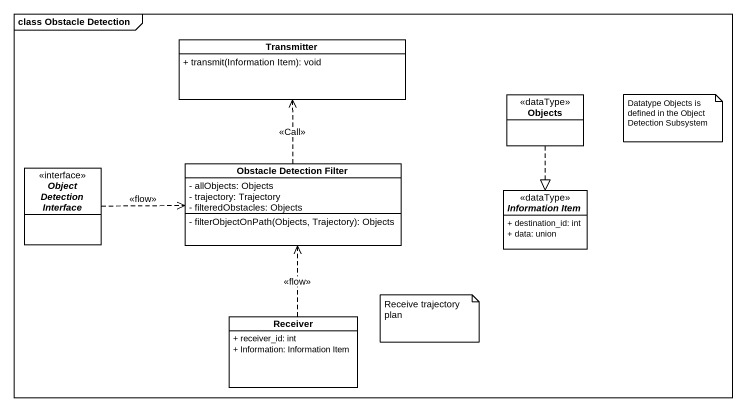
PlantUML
@startuml
mainframe class Obstacle Detection
hide circle
hide empty members
skinparam classAttributeIconSize 0
class Transmitter {
  + transmit(Information Item): void
}
class Objects <<dataType>>
interface "Object Detection Interface" as Object_Detection_Interface
class "Obstacle Detection Filter" as Obstacle_Detection_Filter {
  - allObjects: Objects
  - trajectory: Trajectory
  - filteredObstacles: Objects
  - filterObjectOnPath(Objects, Trajectory): Objects
}
abstract class "Information Item" as Information_Item <<dataType>> {
  + destination_id: int
  + data: union
}
class Receiver {
  + receiver_id: int
  + Information: Information Item
}
Objects ..|> Information_Item
Object_Detection_Interface .right.> Obstacle_Detection_Filter : <<flow>>
Obstacle_Detection_Filter .up.> Transmitter : <<Call>>
Receiver .up.> Obstacle_Detection_Filter : <<flow>>
note as N1
  Datatype Objects is defined in the Object Detection Subsystem
end note
note as N2
  Receive trajectory plan
end note
@enduml
